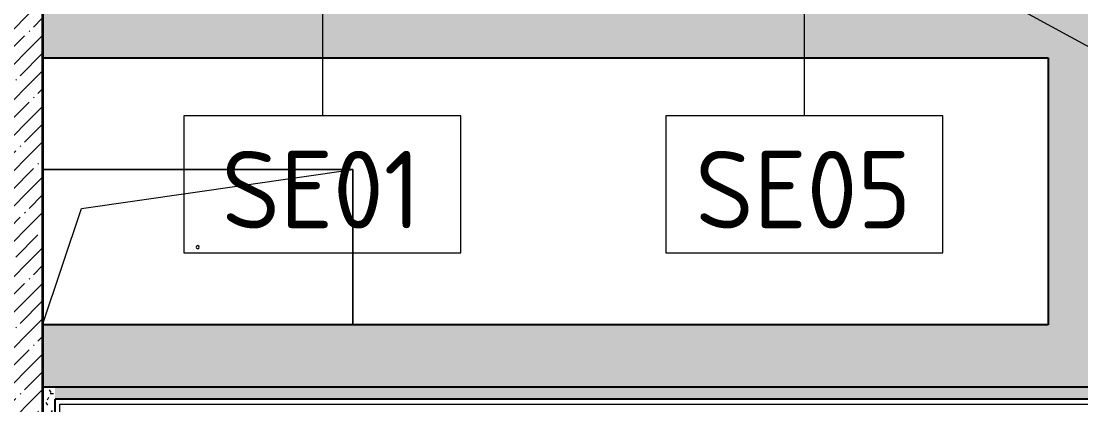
# Model space of a CAD drawing. Header units: millimetres. Extents: x 3991 to 282775, y -8553 to 29560.
# Drawn here: x 120352 to 122060, y 6962 to 7580 of the extents above; entities that cross this region are included whole.
import ezdxf

# ---------------------------------------------------------------- set-up
doc = ezdxf.new("R2010")
doc.units = ezdxf.units.MM
for name, color, linetype, lineweight in [('A-GENM', 7, 'Continuous', 9), ('I-WALL', 7, 'Continuous', 9), ('P-SANR-FIXT-IDEN', 7, 'Continuous', 9)]:
    doc.layers.add(name, color=color, linetype=linetype, lineweight=lineweight)
for name, color, linetype, lineweight, true_color in [('A-WALL-1', 7, 'Continuous', 25, 0x3c3c3c), ('A-WALL-2', 7, 'Continuous', 35, 0x3c3c3c), ('A-WALL-FNSH-1', 7, 'Continuous', 15, 0x3c3c3c)]:
    doc.layers.add(name, color=color, linetype=linetype, lineweight=lineweight, true_color=true_color)
doc.styles.add('GOST Common_1', font='GOST_Common.ttf', dxfattribs={"height": 125})
pattern_1 = [(135, (44686.58, 0), (-37.717076, -37.717076), [53.34, -8.89, 1.778, -8.89]), (135, (44686.58, 37.694), (-37.717076, -37.717076), []), (50, (44686.58, 0), (63.763904, -5.57885), [6.667, -73.342]), (355, (44686.58, 0), (-12.334876, 66.869514), [5.334, -58.674]), (100.451, (44691.895, -0.465), (51.43036, 61.29098), [5.667, -62.332]), (46.184, (44686.58, 17.78), (94.87722, -14.714836), [10.001, -110.014]), (96.636, (44694.49, 16.55), (83.09115, 86.5993), [8.5, -93.497]), (351.184, (44686.58, 17.78), (83.09204, 86.59928), [8.001, -88.011]), (21, (44695.47, 13.335), (53.064487, -35.792726), [6.667, -73.342]), (326, (44695.47, 13.335), (21.63066, 64.46546), [5.334, -58.674]), (71.451, (44699.89, 10.35), (74.69646, 28.672367), [5.667, -62.332]), (37.5, (44686.58, 0), (1.080413, 29.594271), [1.676, -56.286, 1.676, -57.887, -58.896]), (37.5, (44686.58, 0), (1.080413, 29.594271), [-117.526, 1.676, -57.22]), (7.5, (44686.58, 0), (23.386368, 35.063507), [1.676, -32.283, 1.676, -54.953, -22.447]), (7.5, (44686.58, 0), (23.386368, 35.063507), [-90.589, 1.676, -20.771]), (327.5, (44666.756, 0), (47.456567, -2.005468), [1.676, -20.549, 1.676, -67.666, -92.011]), (327.5, (44666.756, 0), (47.456567, -2.005468), [-91.567, 1.676, -90.335]), (317.5, (44657.866, 0), (51.844948, 8.89904), [1.676, -27.216, 1.676, -44.374, -65.341]), (317.5, (44657.866, 0), (51.844948, 8.89904), [-74.943, 1.676, -63.665])]
pattern_2 = [(0, (44686.581, 0), (60.96, 15.24), [5.029, -40.691, 5.029, -40.691, -243.84]), (0, (44686.581, 0), (60.96, 15.24), [-91.44, 5.029, -86.411, 5.029, -40.691, -106.68]), (0, (44686.581, 0), (60.96, 15.24), [-228.6, 5.029, -25.451, 5.029, -71.171]), (120, (44709.441, 7.62), (-43.6782272, 45.1729086), [5.029, -40.691, 5.029, -40.691, -243.84]), (120, (44709.441, 7.62), (-43.6782272, 45.1729086), [-91.44, 5.029, -86.411, 5.029, -40.691, -106.68]), (120, (44709.441, 7.62), (-43.6782272, 45.1729086), [-228.6, 5.029, -25.451, 5.029, -71.171]), (240, (44717.061, 38.1), (-17.2817728, -60.4129086), [5.029, -40.691, 5.029, -40.691, -243.84]), (240, (44717.061, 38.1), (-17.2817728, -60.4129086), [-91.44, 5.029, -86.411, 5.029, -40.691, -106.68]), (240, (44717.061, 38.1), (-17.2817728, -60.4129086), [-228.6, 5.029, -25.451, 5.029, -71.171])]

# ---------------------------------------------------------------- blocks, each defined once
blk = doc.blocks.new('GM_Отверстие прямоугольное _в плите_ - Отверстие-21608348-Фрагмент 1_4')
at = {"layer": 'A-GENM'}
for p, q in [((-250, 125), (250, 125)), ((250, 125), (-250, 125)), ((-187.5, 62.5), (250, 125)), ((250, 125), (250, -125)), ((250, -125), (250, 125)), ((-250, -125), (-187.5, 62.5))]:
    blk.add_line(p, q, dxfattribs=at)
for start, end in [(360, 180), (180, 360)]:
    blk.add_arc((0, 0), 2.5, start, end, dxfattribs=at)
blk = doc.blocks.new('М_сантехническая_рамка1 - В рамке-30590747-Фрагмент 1_4')
at = {"layer": 'P-SANR-FIXT-IDEN'}
for p, q in [((4.293, 2.24), (-4.639, 2.24)), ((-4.639, 2.24), (-4.639, -2.178)), ((4.293, -2.178), (4.293, 2.24)), ((-4.639, -2.178), (4.293, -2.178))]:
    blk.add_line(p, q, dxfattribs=at)

msp = doc.modelspace()

# ---------------------------------------------------------------- hatches: boundary and pattern name
at = {"layer": 'I-WALL'}
h = msp.add_hatch(dxfattribs=at)
h.set_pattern_fill('FP_15', color=256, style=0, pattern_type=2)
h.set_pattern_definition(pattern_1)
h.paths.add_polyline_path([(122107.5, 7090.6), (122107.5, 9100), (122007.5, 9100), (122007.5, 7090.6)])
h = msp.add_hatch(dxfattribs=at)
h.set_pattern_fill('FP_4', color=256, style=0, pattern_type=2)
h.set_pattern_definition([(45, (44686.58, 0), (-28.51196, 28.51196), []), (45, (44715.093, 0), (-28.51196, 28.51196), [50.403, -10.081, 1.676, -8.404])])
h.paths.add_polyline_path([(120386.6, 5718.5), (120386.6, 7680), (120166.6, 7680), (120166.6, 5718.5), (120291.1, 5718.5)])
h = msp.add_hatch(dxfattribs=at)
h.set_pattern_fill('FP_15', color=256, style=0, pattern_type=2)
h.set_pattern_definition(pattern_1)
h.paths.add_polyline_path([(122007.5, 7520.6), (122007.5, 7620.6), (120386.6, 7620.6), (120386.6, 7520.6), (121809.8, 7520.6)])
h = msp.add_hatch(dxfattribs=at)
h.set_pattern_fill('FP_15', color=256, style=0, pattern_type=2)
h.set_pattern_definition(pattern_1)
h.paths.add_polyline_path([(122107.5, 6990.6), (122107.5, 7090.6), (120386.6, 7090.6), (120386.6, 6990.6), (121533.5, 6990.6)])
h = msp.add_hatch(dxfattribs=at)
h.set_pattern_fill('FP_13', color=256, style=0, pattern_type=2)
h.set_pattern_definition(pattern_2)
h.paths.add_polyline_path([(120386.6, 5718.5), (120406.6, 5718.5), (120406.6, 6990.6), (120386.6, 6990.6), (120386.6, 6541.7)])
h = msp.add_hatch(dxfattribs=at)
h.set_pattern_fill('FP_13', color=256, style=0, pattern_type=2)
h.set_pattern_definition(pattern_2)
h.paths.add_polyline_path([(122127.5, 6970.6), (122127.5, 6990.6), (120406.6, 6990.6), (120406.6, 6970.6), (121533.5, 6970.6)])

# ---------------------------------------------------------------- linework, layer by layer
at = {"layer": 'A-WALL-1'}
for p, q in [((120386.6, 7520.6), (122007.5, 7520.6)), ((122007.5, 7520.6), (122007.5, 7090.6)), ((122007.5, 7090.6), (120386.6, 7090.6)), ((120386.6, 6990.6), (122107.5, 6990.6)), ((120406.6, 5718.5), (120406.6, 6970.6)), ((122127.5, 6970.6), (120406.6, 6970.6))]:
    msp.add_line(p, q, dxfattribs=at)
at = {"layer": 'A-WALL-2'}
msp.add_line((120386.6, 7900), (120386.6, 5718.5), dxfattribs=at)
at = {"layer": 'A-WALL-FNSH-1'}
for p, q in [((120414.6, 5718.5), (120414.6, 6962.6)), ((120414.6, 6962.6), (122135.5, 6962.6))]:
    msp.add_line(p, q, dxfattribs=at)
at = {"layer": 'P-SANR-FIXT-IDEN'}
for p, q in [((121653.8, 7767.1), (122192.4, 7473.3)), ((121614.4, 7692.8), (121614.4, 7427.3)), ((120837.6, 7651.6), (120837.6, 7427.3))]:
    msp.add_line(p, q, dxfattribs=at)

# ---------------------------------------------------------------- block references
at = {"layer": 'A-GENM'}
msp.add_blockref('GM_Отверстие прямоугольное _в плите_ - Отверстие-21608348-Фрагмент 1_4', (120636.6, 7215.6), dxfattribs=at)
at = {"layer": 'P-SANR-FIXT-IDEN', "xscale": 49.99999999999998, "yscale": 49.99999999999998, "zscale": 49.99999999999998}
for p in [(120846.2, 7315.3), (121623.1, 7315.3)]:
    msp.add_blockref('М_сантехническая_рамка1 - В рамке-30590747-Фрагмент 1_4', p, dxfattribs=at)

# ---------------------------------------------------------------- texts
at = {"layer": 'P-SANR-FIXT-IDEN', "char_height": 125, "attachment_point": 1, "style": 'GOST Common_1'}
for s, insert, width in [('SE01', (120675.2, 7370.7), 412.869), ('SE05', (121438.8, 7370.7), 444.937)]:
    msp.add_mtext(s, dxfattribs=dict(at, insert=insert, width=width))

doc.saveas('drawing.dxf')
